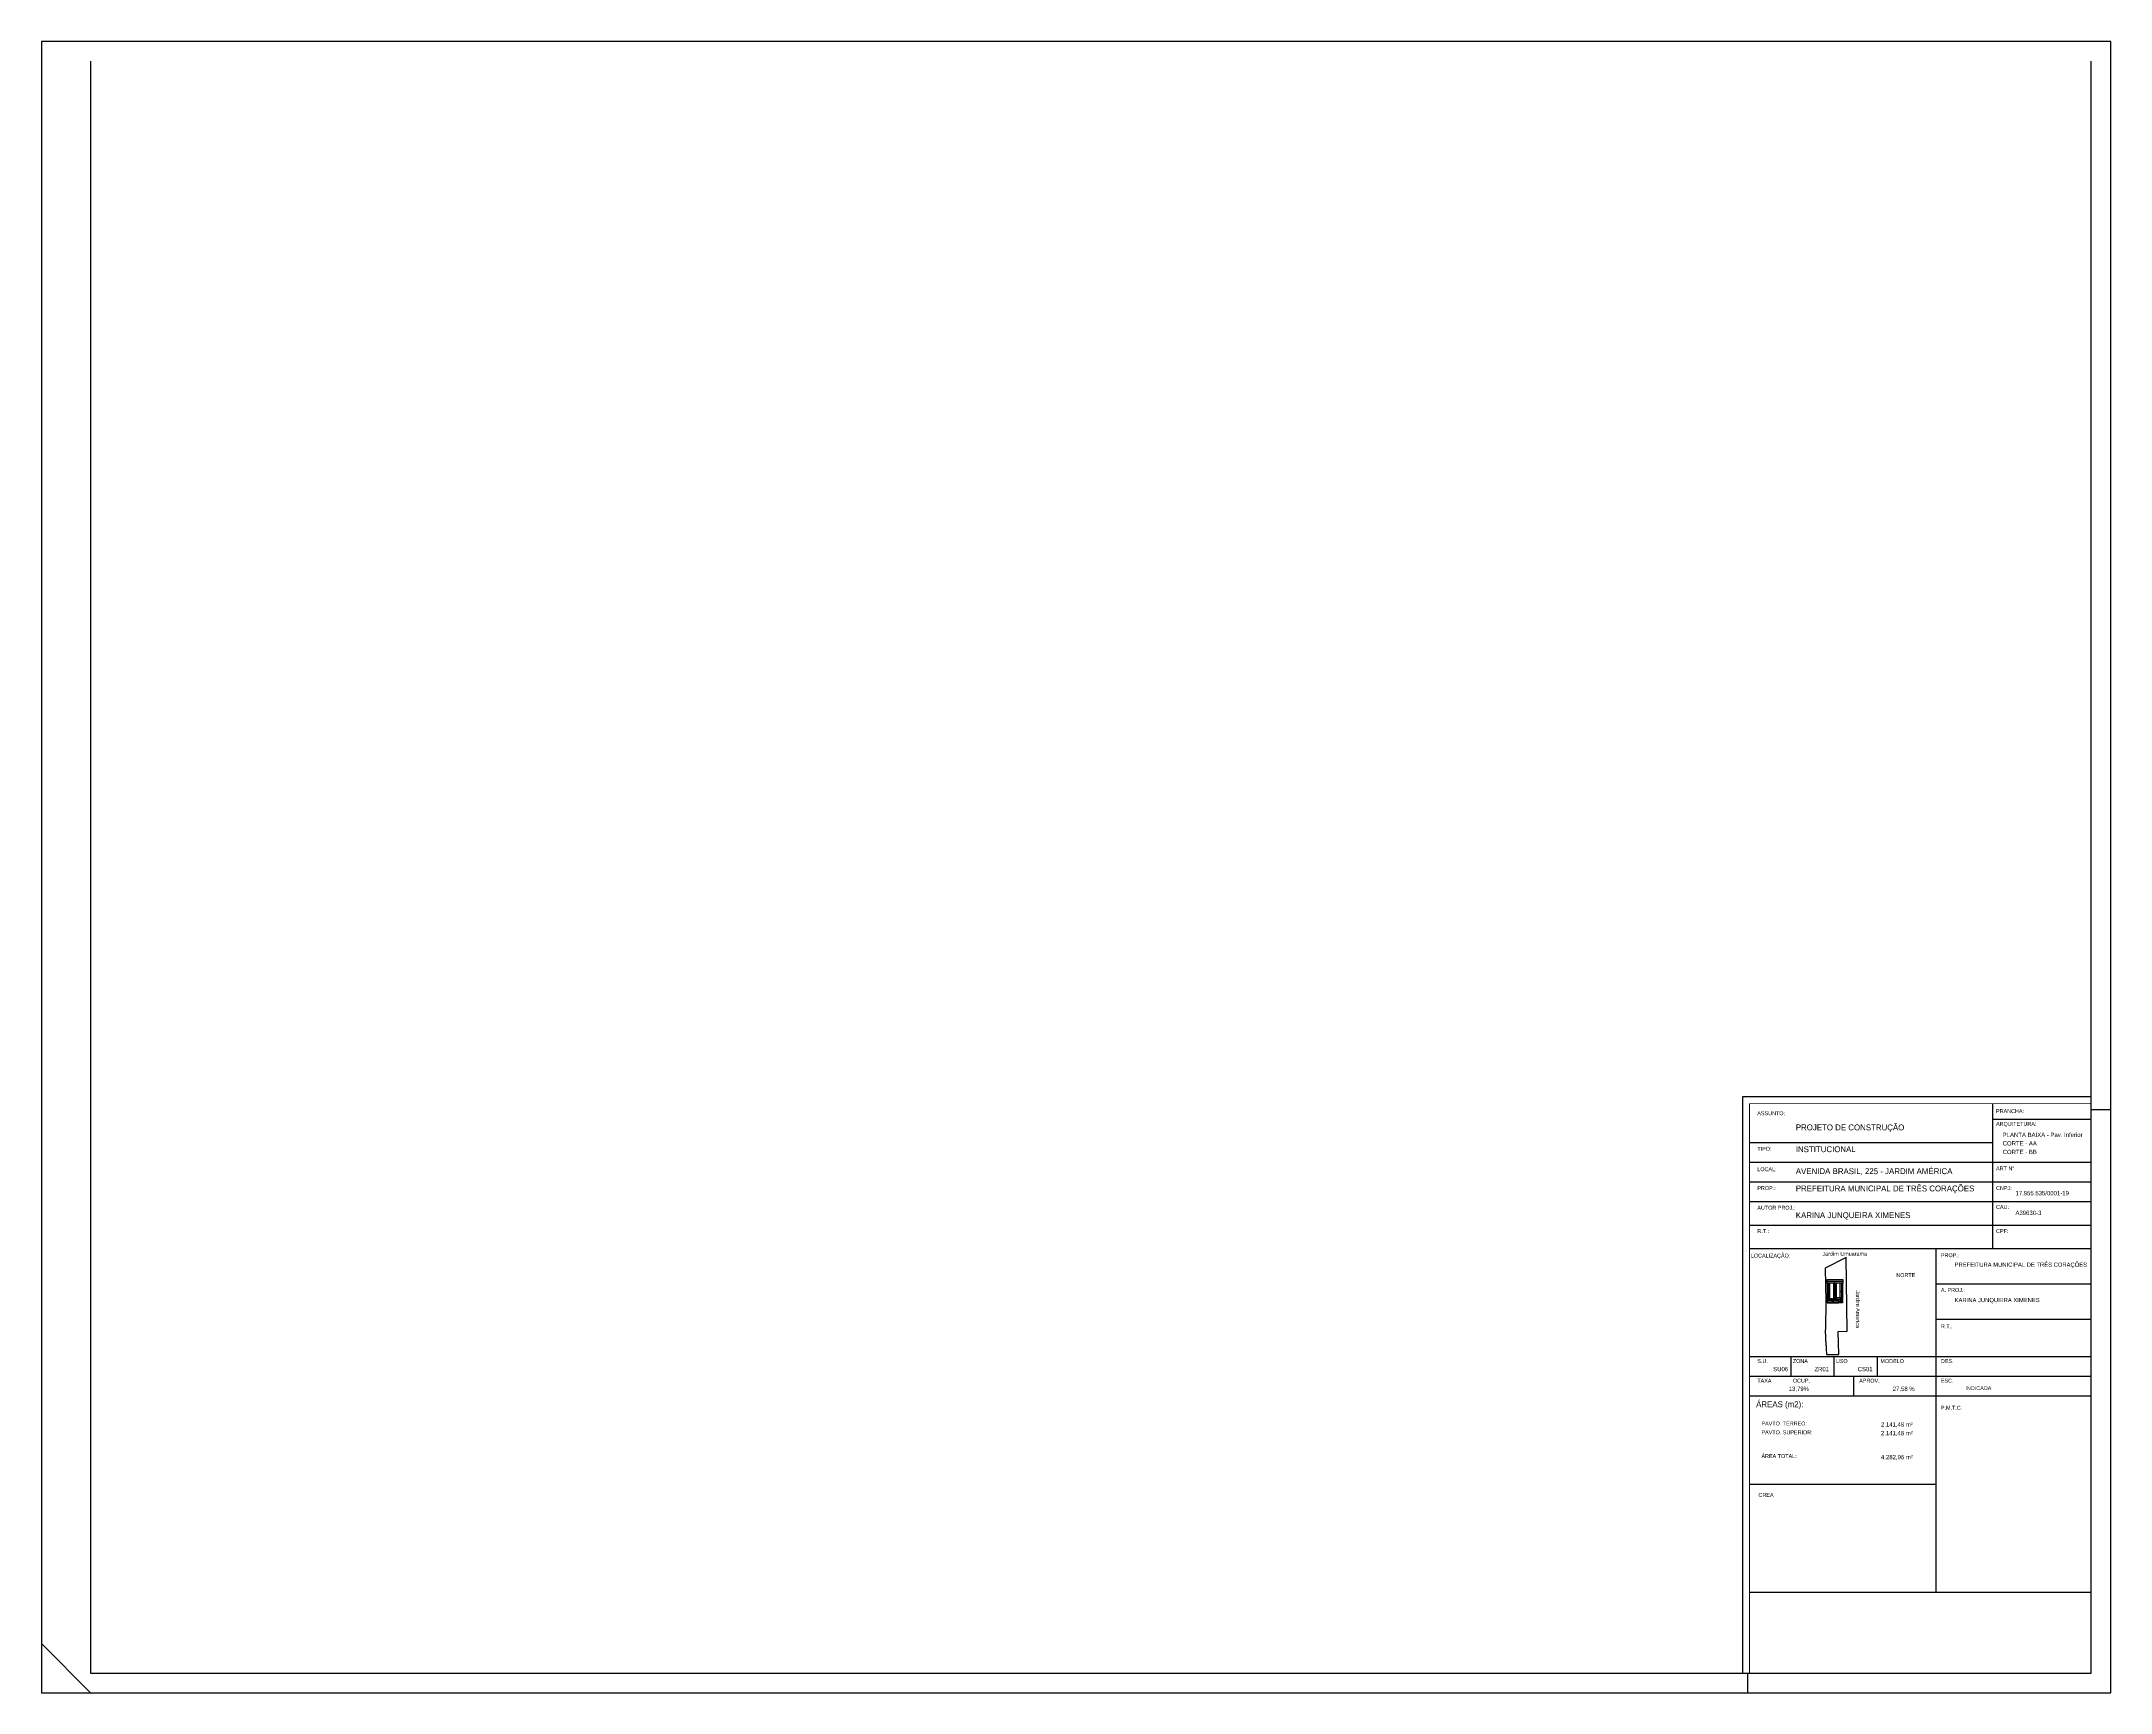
# Model space of a CAD drawing. Header units: metres. Extents: x -999 to 3200, y -1400 to 5056.
# Drawn here: x 1280.5 to 1385.9, y 4702.2 to 4786.3 of the extents above; entities that cross this region are included whole.
import ezdxf

# ---------------------------------------------------------------- set-up
doc = ezdxf.new("R2010")
doc.units = ezdxf.units.M
for name, color, linetype, true_color in [('0.4', 7, 'Continuous', 0x000008), ('0.8', 7, 'Continuous', 0x000008), ('1', 7, 'Continuous', 0x000001), ('LINHAS', 7, 'Continuous', 0x000002), ('S2MARGF', 7, 'Continuous', 0x000004), ('S2MARGG', 7, 'Continuous', 0x00000d), ('TEXTO', 7, 'Continuous', 0x000008)]:
    doc.layers.add(name, color=color, linetype=linetype, true_color=true_color)

msp = doc.modelspace()

# ---------------------------------------------------------------- hatches: boundary and pattern name
at = {"layer": '0.4'}
h = msp.add_hatch(dxfattribs=at)
h.set_pattern_fill('ANSI31', color=8)
h.paths.add_polyline_path([(1372.29, 4723.01), (1372.29, 4723.11), (1371.48, 4723.11), (1371.48, 4723.01), (1372.29, 4723.01)])
h.paths.add_polyline_path([(1372.29, 4723.11), (1372.29, 4723.2), (1371.48, 4723.2), (1371.48, 4723.11), (1372.29, 4723.11)])
h.paths.add_polyline_path([(1372.29, 4722.19), (1372.29, 4722.27), (1371.96, 4722.27), (1371.96, 4722.19), (1372.29, 4722.19)])
h.paths.add_polyline_path([(1372.2, 4722.22), (1372.16, 4722.2), (1372.13, 4722.22), (1372.16, 4722.21), (1372.2, 4722.22)])
h.paths.add_polyline_path([(1372.25, 4722.13), (1372.25, 4722.18), (1372.07, 4722.18), (1372.07, 4722.09), (1372.19, 4722.09), (1372.19, 4722.13), (1372.25, 4722.13)])
h.paths.add_polyline_path([(1372.07, 4722.11), (1372.07, 4722.18), (1371.96, 4722.18), (1371.48, 4722.18), (1371.48, 4722.11), (1372.07, 4722.11)])
h.paths.add_polyline_path([(1371.81, 4722.14), (1371.77, 4722.12), (1371.74, 4722.14), (1371.77, 4722.13), (1371.81, 4722.14)])
h.paths.add_polyline_path([(1371.48, 4722.1), (1371.48, 4722.03), (1372.07, 4722.03), (1372.07, 4722.1), (1371.48, 4722.1)])
h.paths.add_polyline_path([(1371.81, 4722.07), (1371.77, 4722.08), (1371.74, 4722.07), (1371.77, 4722.09), (1371.81, 4722.07)])
h.paths.add_polyline_path([(1372.2, 4722.21), (1372.13, 4722.21), (1372.13, 4722.23), (1372.2, 4722.23), (1372.2, 4722.21), (1372.2, 4722.21)])
h.paths.add_polyline_path([(1372.2, 4722.14), (1372.13, 4722.14), (1372.13, 4722.15), (1372.2, 4722.15), (1372.2, 4722.14)])
h.paths.add_polyline_path([(1371.81, 4722.14), (1371.74, 4722.14), (1371.74, 4722.15), (1371.81, 4722.15), (1371.81, 4722.14)])
h.paths.add_polyline_path([(1371.81, 4722.06), (1371.74, 4722.06), (1371.74, 4722.08), (1371.81, 4722.08), (1371.81, 4722.06)])
h.paths.add_polyline_path([(1371.92, 4723.06), (1371.85, 4723.06), (1371.85, 4723.08), (1371.92, 4723.08), (1371.92, 4723.06)])
h.paths.add_polyline_path([(1371.92, 4723.14), (1371.85, 4723.14), (1371.85, 4723.16), (1371.92, 4723.16), (1371.92, 4723.14)])
h = msp.add_hatch(dxfattribs=at)
h.set_pattern_fill('ANSI31', color=8)
h.paths.add_polyline_path([(1372.29, 4722.27), (1372.29, 4723.01), (1372.22, 4723.01), (1372.22, 4722.27), (1372.29, 4722.27)])
h.paths.add_polyline_path([(1372.25, 4722.63), (1372.24, 4722.6), (1372.25, 4722.56), (1372.23, 4722.6), (1372.25, 4722.63)])
h.paths.add_polyline_path([(1372.21, 4722.27), (1372.21, 4723.01), (1372.14, 4723.01), (1372.14, 4722.27), (1372.21, 4722.27)])
h.paths.add_polyline_path([(1372.18, 4722.63), (1372.2, 4722.6), (1372.18, 4722.56), (1372.19, 4722.6), (1372.18, 4722.63)])
h.paths.add_polyline_path([(1371.96, 4722.18), (1371.96, 4723.01), (1371.89, 4723.01), (1371.89, 4722.18), (1371.96, 4722.18)])
h.paths.add_polyline_path([(1371.92, 4722.56), (1371.9, 4722.6), (1371.92, 4722.63), (1371.91, 4722.6), (1371.92, 4722.56)])
h.paths.add_polyline_path([(1371.88, 4722.18), (1371.88, 4723.01), (1371.81, 4723.01), (1371.81, 4722.18), (1371.88, 4722.18)])
h.paths.add_polyline_path([(1371.85, 4722.56), (1371.86, 4722.6), (1371.85, 4722.63), (1371.87, 4722.6), (1371.85, 4722.56)])
h.paths.add_polyline_path([(1371.62, 4722.18), (1371.62, 4723.01), (1371.55, 4723.01), (1371.55, 4722.18), (1371.62, 4722.18)])
h.paths.add_polyline_path([(1371.59, 4722.56), (1371.57, 4722.6), (1371.59, 4722.63), (1371.58, 4722.6), (1371.59, 4722.56)])
h.paths.add_polyline_path([(1371.55, 4722.18), (1371.55, 4723.01), (1371.48, 4723.01), (1371.48, 4722.18), (1371.55, 4722.18)])
h.paths.add_polyline_path([(1371.52, 4722.56), (1371.53, 4722.6), (1371.52, 4722.63), (1371.54, 4722.6), (1371.52, 4722.56)])
h.paths.add_polyline_path([(1372.27, 4722.03), (1372.27, 4722.13), (1372.19, 4722.13), (1372.19, 4722.06), (1372.19, 4722.05), (1372.19, 4722.05), (1372.19, 4722.05), (1372.19, 4722.05), (1372.19, 4722.04), (1372.2, 4722.04), (1372.2, 4722.04), (1372.2, 4722.04), (1372.2, 4722.04), (1372.2, 4722.03), (1372.2, 4722.03), (1372.21, 4722.03), (1372.21, 4722.03), (1372.21, 4722.03), (1372.21, 4722.03), (1372.22, 4722.03), (1372.22, 4722.03), (1372.27, 4722.03)])
h.paths.add_polyline_path([(1372.23, 4722.1), (1372.22, 4722.08), (1372.23, 4722.06), (1372.22, 4722.08), (1372.23, 4722.1)])
h.paths.add_polyline_path([(1372.24, 4722.63), (1372.24, 4722.56), (1372.26, 4722.56), (1372.26, 4722.63), (1372.24, 4722.63)])
h.paths.add_polyline_path([(1372.16, 4722.63), (1372.16, 4722.56), (1372.18, 4722.56), (1372.18, 4722.63), (1372.16, 4722.63)])
h.paths.add_polyline_path([(1371.92, 4722.63), (1371.92, 4722.56), (1371.94, 4722.56), (1371.94, 4722.63), (1371.92, 4722.63)])
h.paths.add_polyline_path([(1371.84, 4722.63), (1371.84, 4722.56), (1371.86, 4722.56), (1371.86, 4722.63), (1371.84, 4722.63), (1371.84, 4722.63)])
h.paths.add_polyline_path([(1371.58, 4722.63), (1371.58, 4722.56), (1371.6, 4722.56), (1371.6, 4722.63), (1371.58, 4722.63)])
h.paths.add_polyline_path([(1371.5, 4722.63), (1371.5, 4722.56), (1371.52, 4722.56), (1371.52, 4722.63), (1371.5, 4722.63), (1371.5, 4722.63)])
h.paths.add_polyline_path([(1372.22, 4722.1), (1372.22, 4722.06), (1372.24, 4722.06), (1372.24, 4722.1), (1372.22, 4722.1), (1372.22, 4722.1)])
at = {"layer": '0.8'}
h = msp.add_hatch(dxfattribs=at)
h.set_pattern_fill('ANSI31', color=8)
h.paths.add_polyline_path([(1371.75, 4722.23), (1371.69, 4722.23), (1371.69, 4722.18), (1371.75, 4722.18), (1371.75, 4722.23)])
h.paths.add_polyline_path([(1371.74, 4722.21), (1371.7, 4722.21), (1371.7, 4722.22), (1371.74, 4722.22), (1371.74, 4722.21), (1371.74, 4722.21)])
at = {"layer": '1'}
h = msp.add_hatch(color=8, dxfattribs=at)
h.dxf.hatch_style = 1
h.paths.add_polyline_path([(1371.88, 4723.13), (1371.85, 4723.14), (1371.88, 4723.13), (1371.92, 4723.14), (1371.88, 4723.13)])
h = msp.add_hatch(color=8, dxfattribs=at)
h.dxf.hatch_style = 1
h.paths.add_polyline_path([(1371.88, 4723.09), (1371.85, 4723.08), (1371.88, 4723.09), (1371.92, 4723.08), (1371.88, 4723.09)])
h = msp.add_hatch(color=8, dxfattribs=at)
h.dxf.hatch_style = 1
h.paths.add_polyline_path([(1371.53, 4722.6), (1371.52, 4722.56), (1371.54, 4722.6), (1371.52, 4722.63), (1371.53, 4722.6)])
h = msp.add_hatch(color=8, dxfattribs=at)
h.dxf.hatch_style = 1
h.paths.add_polyline_path([(1371.58, 4722.6), (1371.59, 4722.56), (1371.57, 4722.6), (1371.59, 4722.63), (1371.58, 4722.6)])
h = msp.add_hatch(color=8, dxfattribs=at)
h.dxf.hatch_style = 1
h.paths.add_polyline_path([(1371.72, 4722.2), (1371.7, 4722.21), (1371.72, 4722.2), (1371.74, 4722.21), (1371.72, 4722.2)])
h = msp.add_hatch(color=8, dxfattribs=at)
h.dxf.hatch_style = 1
h.paths.add_polyline_path([(1371.77, 4722.13), (1371.74, 4722.14), (1371.77, 4722.12), (1371.81, 4722.14), (1371.77, 4722.13)])
h = msp.add_hatch(color=8, dxfattribs=at)
h.dxf.hatch_style = 1
h.paths.add_polyline_path([(1371.77, 4722.08), (1371.74, 4722.07), (1371.77, 4722.09), (1371.81, 4722.07), (1371.77, 4722.08)])
h = msp.add_hatch(color=8, dxfattribs=at)
h.dxf.hatch_style = 1
h.paths.add_polyline_path([(1371.86, 4722.6), (1371.85, 4722.56), (1371.87, 4722.6), (1371.85, 4722.63), (1371.86, 4722.6)])
h = msp.add_hatch(color=8, dxfattribs=at)
h.dxf.hatch_style = 1
h.paths.add_polyline_path([(1371.91, 4722.6), (1371.92, 4722.56), (1371.9, 4722.6), (1371.92, 4722.63), (1371.91, 4722.6)])
h = msp.add_hatch(color=8, dxfattribs=at)
h.dxf.hatch_style = 1
h.paths.add_polyline_path([(1372.16, 4722.21), (1372.13, 4722.22), (1372.16, 4722.2), (1372.2, 4722.22), (1372.16, 4722.21)])
h = msp.add_hatch(color=8, dxfattribs=at)
h.dxf.hatch_style = 1
h.paths.add_polyline_path([(1372.16, 4722.16), (1372.13, 4722.15), (1372.16, 4722.17), (1372.2, 4722.15), (1372.16, 4722.16)])
h = msp.add_hatch(color=8, dxfattribs=at)
h.dxf.hatch_style = 1
h.paths.add_polyline_path([(1372.19, 4722.6), (1372.18, 4722.56), (1372.2, 4722.6), (1372.18, 4722.63), (1372.19, 4722.6)])
h = msp.add_hatch(color=8, dxfattribs=at)
h.dxf.hatch_style = 1
h.paths.add_polyline_path([(1372.22, 4722.08), (1372.23, 4722.06), (1372.22, 4722.08), (1372.23, 4722.1), (1372.22, 4722.08)])
h = msp.add_hatch(color=8, dxfattribs=at)
h.dxf.hatch_style = 1
h.paths.add_polyline_path([(1372.24, 4722.6), (1372.25, 4722.56), (1372.23, 4722.6), (1372.25, 4722.63), (1372.24, 4722.6)])

# ---------------------------------------------------------------- linework, layer by layer
at = {"layer": '1', "color": 8}
for p, q in [((1371.48, 4723.21), (1372.29, 4723.21)), ((1371.48, 4723.01), (1371.48, 4723.21)), ((1371.48, 4723.2), (1372.29, 4723.2)), ((1371.48, 4723.01), (1371.48, 4723.2)), ((1372.29, 4723.11), (1371.48, 4723.11)), ((1372.29, 4723.11), (1371.48, 4723.11)), ((1372.29, 4723.11), (1371.48, 4723.11)), ((1371.62, 4723.01), (1371.48, 4723.01)), ((1371.48, 4723.01), (1371.48, 4722.18)), ((1372.29, 4723.01), (1371.48, 4723.01)), ((1372.29, 4723.01), (1371.48, 4723.01)), ((1371.55, 4723.01), (1371.55, 4722.18)), ((1371.55, 4723.01), (1371.55, 4722.18)), ((1371.55, 4723.01), (1371.55, 4722.18)), ((1371.62, 4722.18), (1371.62, 4723.01)), ((1371.96, 4723.01), (1371.81, 4723.01)), ((1371.81, 4723.01), (1371.81, 4722.18)), ((1371.85, 4723.08), (1371.88, 4723.09)), ((1371.88, 4723.01), (1371.88, 4722.18)), ((1371.89, 4723.01), (1371.89, 4722.18)), ((1371.89, 4723.01), (1371.89, 4722.18)), ((1371.96, 4722.18), (1371.96, 4723.01)), ((1372.29, 4723.01), (1372.14, 4723.01)), ((1372.14, 4723.01), (1372.14, 4722.27)), ((1372.21, 4723.01), (1372.21, 4722.27)), ((1372.21, 4723.01), (1372.21, 4722.27)), ((1372.22, 4723.01), (1372.22, 4722.27)), ((1372.29, 4723.21), (1372.29, 4723.01)), ((1372.29, 4723.2), (1372.29, 4723.01)), ((1372.29, 4722.27), (1372.29, 4723.01)), ((1372.07, 4722.11), (1371.48, 4722.11)), ((1372.07, 4722.1), (1371.48, 4722.1)), ((1372.07, 4722.1), (1371.48, 4722.1)), ((1371.53, 4722.6), (1371.52, 4722.63)), ((1371.54, 4722.6), (1371.52, 4722.63)), ((1371.52, 4722.56), (1371.53, 4722.6)), ((1371.54, 4722.6), (1371.52, 4722.56)), ((1371.57, 4722.6), (1371.59, 4722.63)), ((1371.57, 4722.6), (1371.59, 4722.56)), ((1371.58, 4722.6), (1371.59, 4722.63)), ((1371.59, 4722.56), (1371.58, 4722.6)), ((1371.68, 4722.23), (1371.76, 4722.23)), ((1371.68, 4722.18), (1371.68, 4722.23)), ((1371.69, 4722.23), (1371.75, 4722.23)), ((1371.69, 4722.18), (1371.69, 4722.23)), ((1371.7, 4722.21), (1371.72, 4722.2)), ((1371.72, 4722.2), (1371.7, 4722.21)), ((1371.72, 4722.2), (1371.74, 4722.21)), ((1371.72, 4722.2), (1371.74, 4722.21)), ((1371.74, 4722.14), (1371.77, 4722.13)), ((1371.77, 4722.12), (1371.74, 4722.14)), ((1371.77, 4722.09), (1371.74, 4722.07)), ((1371.74, 4722.07), (1371.77, 4722.08)), ((1371.75, 4722.18), (1371.75, 4722.23)), ((1371.76, 4722.18), (1371.76, 4722.23)), ((1371.77, 4722.13), (1371.81, 4722.14)), ((1371.77, 4722.12), (1371.81, 4722.14)), ((1371.77, 4722.09), (1371.81, 4722.07)), ((1371.77, 4722.08), (1371.81, 4722.07)), ((1371.86, 4722.6), (1371.85, 4722.63)), ((1371.87, 4722.6), (1371.85, 4722.63)), ((1371.85, 4722.56), (1371.86, 4722.6)), ((1371.87, 4722.6), (1371.85, 4722.56)), ((1371.9, 4722.6), (1371.92, 4722.63)), ((1371.9, 4722.6), (1371.92, 4722.56)), ((1371.91, 4722.6), (1371.92, 4722.63)), ((1371.92, 4722.56), (1371.91, 4722.6)), ((1371.96, 4722.27), (1371.96, 4722.18)), ((1372.29, 4722.27), (1371.96, 4722.27)), ((1372.29, 4722.27), (1371.96, 4722.27)), ((1372.29, 4722.19), (1371.96, 4722.19)), ((1371.96, 4722.18), (1372.07, 4722.18)), ((1372.25, 4722.18), (1371.96, 4722.18)), ((1372.07, 4722.18), (1372.07, 4722.09)), ((1372.25, 4722.18), (1372.07, 4722.18)), ((1372.07, 4722.09), (1372.19, 4722.09)), ((1372.07, 4722.09), (1372.19, 4722.09)), ((1372.22, 4722.03), (1372.07, 4722.03)), ((1372.22, 4722.02), (1372.07, 4722.02)), ((1372.13, 4722.22), (1372.16, 4722.21)), ((1372.16, 4722.2), (1372.13, 4722.22)), ((1372.16, 4722.17), (1372.13, 4722.15)), ((1372.13, 4722.15), (1372.16, 4722.16)), ((1372.16, 4722.21), (1372.2, 4722.22)), ((1372.16, 4722.2), (1372.2, 4722.22)), ((1372.16, 4722.17), (1372.2, 4722.15)), ((1372.16, 4722.16), (1372.2, 4722.15)), ((1372.19, 4722.6), (1372.18, 4722.63)), ((1372.2, 4722.6), (1372.18, 4722.63)), ((1372.18, 4722.56), (1372.19, 4722.6)), ((1372.2, 4722.6), (1372.18, 4722.56)), ((1372.19, 4722.06), (1372.19, 4722.13)), ((1372.19, 4722.06), (1372.19, 4722.13)), ((1372.19, 4722.13), (1372.27, 4722.13)), ((1372.19, 4722.09), (1372.19, 4722.13)), ((1372.19, 4722.13), (1372.25, 4722.13)), ((1372.19, 4722.09), (1372.19, 4722.06)), ((1372.22, 4722.08), (1372.23, 4722.1)), ((1372.22, 4722.08), (1372.23, 4722.1)), ((1372.23, 4722.06), (1372.22, 4722.08)), ((1372.22, 4722.08), (1372.23, 4722.06)), ((1372.23, 4722.6), (1372.25, 4722.63)), ((1372.23, 4722.6), (1372.25, 4722.56)), ((1372.24, 4722.6), (1372.25, 4722.63)), ((1372.25, 4722.56), (1372.24, 4722.6)), ((1372.25, 4722.13), (1372.25, 4722.18)), ((1372.25, 4722.18), (1372.29, 4722.18)), ((1372.26, 4722.13), (1372.26, 4722.18)), ((1372.26, 4722.18), (1372.29, 4722.18)), ((1372.26, 4722.13), (1372.27, 4722.13)), ((1372.29, 4722.18), (1372.29, 4722.27)), ((1372.29, 4722.18), (1372.29, 4722.27))]:
    msp.add_line(p, q, dxfattribs=at)
at = {"layer": '1', "color": 1}
msp.add_lwpolyline([(1371.45, 4719.38), (1372.08, 4719.39), (1372.04, 4720.56), (1372.51, 4720.57), (1372.45, 4724.33), (1371.39, 4723.78), (1371.42, 4722.09), (1371.41, 4720.67), (1371.4, 4720.66), (1371.4, 4720.65), (1371.39, 4720.63), (1371.39, 4720.61), (1371.39, 4720.6), (1371.39, 4720.58), (1371.39, 4720.57), (1371.39, 4720.55), (1371.39, 4720.54), (1371.39, 4720.52), (1371.39, 4720.51), (1371.39, 4720.49), (1371.39, 4720.48), (1371.39, 4720.46), (1371.39, 4720.45), (1371.39, 4720.45), (1371.4, 4720.43), (1371.4, 4720.42), (1371.4, 4720.4), (1371.4, 4720.37), (1371.4, 4720.36), (1371.4, 4720.34), (1371.4, 4720.33), (1371.4, 4720.31), (1371.4, 4720.3), (1371.4, 4720.28), (1371.4, 4720.27), (1371.4, 4720.25), (1371.4, 4720.24), (1371.41, 4720.22), (1371.41, 4720.21), (1371.41, 4720.19), (1371.41, 4720.17), (1371.41, 4720.16), (1371.41, 4720.14), (1371.41, 4720.13), (1371.41, 4720.11), (1371.41, 4720.1), (1371.41, 4720.08), (1371.41, 4720.07), (1371.41, 4720.05), (1371.42, 4720.04), (1371.42, 4720.02), (1371.42, 4720.01), (1371.42, 4719.99), (1371.42, 4719.98), (1371.42, 4719.96), (1371.42, 4719.95), (1371.42, 4719.93), (1371.42, 4719.92), (1371.42, 4719.9), (1371.42, 4719.89), (1371.42, 4719.87), (1371.42, 4719.86), (1371.43, 4719.84), (1371.43, 4719.83), (1371.43, 4719.81), (1371.43, 4719.8), (1371.43, 4719.78), (1371.43, 4719.77), (1371.43, 4719.75), (1371.43, 4719.74), (1371.43, 4719.72), (1371.43, 4719.69), (1371.45, 4719.38)], dxfattribs=at)
at = {"layer": '1', "color": 8}
for points in [[(1371.63, 4723.01), (1371.48, 4723.01), (1371.48, 4722.18), (1371.63, 4722.18), (1371.63, 4723.01)], [(1371.96, 4723.01), (1371.96, 4723.01), (1371.81, 4723.01), (1371.81, 4722.18), (1371.96, 4722.18), (1371.96, 4723.01)], [(1371.96, 4722.18), (1371.48, 4722.18), (1371.48, 4722.02), (1372.05, 4722.02), (1372.07, 4722.02), (1372.07, 4722.18), (1371.96, 4722.18)], [(1372.27, 4722.13), (1372.27, 4722.02), (1372.22, 4722.02)], [(1372.27, 4722.13), (1372.27, 4722.03), (1372.22, 4722.03)], [(1372.27, 4722.03), (1372.22, 4722.03)]]:
    msp.add_lwpolyline(points, dxfattribs=at)
for points in [[(1372.29, 4722.27), (1372.29, 4723.01), (1372.14, 4723.01), (1372.14, 4722.27)], [(1371.96, 4722.18), (1371.48, 4722.18), (1371.48, 4722.03), (1372.05, 4722.03), (1372.07, 4722.03), (1372.07, 4722.18)]]:
    msp.add_lwpolyline(points, close=True, dxfattribs=at)
for radius in [0.0336, 0.0312, 0.0297]:
    msp.add_arc((1372.22, 4722.06), radius, 180, 270, dxfattribs=at)
at = {"layer": 'LINHAS', "color": 7}
for p, q in [((1384.93, 4732.51), (1367.18, 4732.51)), ((1367.18, 4732.51), (1367.18, 4703.16)), ((1379.93, 4724.76), (1379.93, 4732.16)), ((1384.93, 4731.36), (1379.93, 4731.36)), ((1379.93, 4730.16), (1367.53, 4730.16)), ((1384.93, 4729.16), (1367.53, 4729.16)), ((1384.93, 4728.16), (1367.53, 4728.16)), ((1384.93, 4727.16), (1367.53, 4727.16)), ((1384.93, 4725.96), (1367.53, 4725.96)), ((1384.93, 4724.76), (1367.53, 4724.76)), ((1377.03, 4724.76), (1377.03, 4707.26)), ((1384.93, 4722.96), (1377.03, 4722.96)), ((1384.93, 4721.16), (1377.03, 4721.16)), ((1384.93, 4719.26), (1367.53, 4719.26)), ((1369.63, 4719.26), (1369.63, 4718.26)), ((1371.83, 4719.26), (1371.83, 4718.26)), ((1374.03, 4719.26), (1374.03, 4718.26)), ((1384.93, 4718.26), (1367.53, 4718.26)), ((1372.83, 4718.26), (1372.83, 4717.26)), ((1384.93, 4717.26), (1367.53, 4717.26)), ((1377.03, 4712.76), (1367.53, 4712.76)), ((1384.93, 4707.26), (1367.53, 4707.26))]:
    msp.add_line(p, q, dxfattribs=at)
for points in [[(1367.53, 4732.16, 0.04, 0.04, 0), (1367.53, 4703.16, 0.04, 0.04, 0)], [(1384.93, 4732.16, 0.04, 0.04, 0), (1367.53, 4732.16, 0.04, 0.04, 0)]]:
    msp.add_lwpolyline(points, format="xyseb", dxfattribs=at)
at = {"layer": 'S2MARGF', "color": 4}
for p, q in [((1384.93, 4731.86), (1385.93, 4731.86)), ((1283.03, 4702.16), (1280.53, 4704.66)), ((1367.43, 4703.16), (1367.43, 4702.16))]:
    msp.add_line(p, q, dxfattribs=at)
msp.add_lwpolyline([(1280.53, 4702.16), (1385.93, 4702.16), (1385.93, 4786.26), (1280.53, 4786.26)], close=True, dxfattribs=at)
at = {"layer": 'S2MARGG', "color": 13}
for p, q in [((1283.03, 4785.26), (1283.03, 4703.16)), ((1384.93, 4703.16), (1384.93, 4785.26)), ((1283.03, 4703.16), (1384.93, 4703.16))]:
    msp.add_line(p, q, dxfattribs=at)

# ---------------------------------------------------------------- texts
at = {"color": 7}
for s, p in [('17.955.535/0001-19', (1381.08, 4727.49)), ('A39630-3', (1381.08, 4726.49))]:
    msp.add_text(s, height=0.22, dxfattribs=at).set_placement(p)
at = {"layer": '1', "color": 8}
for insert, char_height, width, attachment_point, rotation in [((1371.88, 4723.14), 0.00565, 0.0982, 2, 180), ((1371.88, 4723.08), 0.00565, 0.0982, 8, 180), ((1371.52, 4722.6), 0.00565, 0.0982, 2, 270), ((1371.58, 4722.6), 0.00565, 0.0982, 8, 270), ((1371.72, 4722.21), 0.00285, 0.0495, 2, 180), ((1371.77, 4722.14), 0.00565, 0.0982, 2, 180), ((1371.77, 4722.07), 0.00565, 0.0982, 8, 180), ((1371.85, 4722.6), 0.00565, 0.0982, 2, 270), ((1371.92, 4722.6), 0.00565, 0.0982, 8, 270), ((1372.16, 4722.22), 0.00565, 0.0982, 2, 180), ((1372.16, 4722.15), 0.00565, 0.0982, 8, 180), ((1372.18, 4722.6), 0.00565, 0.0982, 2, 270), ((1372.23, 4722.08), 0.00296, 0.0514, 8, 270), ((1372.24, 4722.6), 0.00565, 0.0982, 8, 270)]:
    msp.add_mtext('TELHA METALICA\\Pi = 10%', dxfattribs=dict(at, insert=insert, char_height=char_height, width=width, attachment_point=attachment_point, rotation=rotation))
at = {"layer": 'TEXTO', "color": 7}
for s, height, p in [('ASSUNTO:', 0.2, (1367.93, 4731.57)), ('PRANCHA:', 0.2, (1380.09, 4731.68)), ('PROJETO DE CONSTRUÇÃO', 0.3, (1369.89, 4730.8)), ('ARQUITETURA:', 0.2, (1380.09, 4731.03)), ('PLANTA BAIXA - Pav. Inferior', 0.22, (1380.43, 4730.46)), ('TIPO:', 0.2, (1367.93, 4729.76)), ('INSTITUCIONAL', 0.3, (1369.89, 4729.69)), ('CORTE - AA ', 0.22, (1380.43, 4730.03)), ('CORTE - BB', 0.22, (1380.43, 4729.59)), ('LOCAL:', 0.2, (1367.93, 4728.72)), ('AVENIDA BRASIL, 225 - JARDIM AMÉRICA', 0.3, (1369.89, 4728.57)), ('ART N%%d', 0.2, (1380.09, 4728.76)), ('PROP.:', 0.2, (1367.93, 4727.76)), ('PREFEITURA MUNICIPAL DE TRÊS CORAÇÕES', 0.3, (1369.89, 4727.69)), ('CNPJ:', 0.2, (1380.09, 4727.76)), ('AUTOR PROJ.:', 0.2, (1367.93, 4726.76)), ('KARINA JUNQUEIRA XIMENES ', 0.3, (1369.89, 4726.33)), ('CAU:', 0.2, (1380.09, 4726.8)), ('R.T.:', 0.2, (1367.93, 4725.57)), ('CPF:', 0.2, (1380.09, 4725.57)), ('LOCALIZAÇÃO:', 0.2, (1367.6, 4724.32)), ('Jardim Umuarama', 0.2, (1371.25, 4724.41, 0)), ('PROP.:', 0.2, (1377.28, 4724.34)), ('PREFEITURA MUNICIPAL DE TRÊS CORAÇÕES', 0.2155, (1377.98, 4723.85)), ('NORTE', 0.2, (1375.01, 4723.33)), ('A. PROJ.:', 0.2, (1377.28, 4722.57)), ('KARINA JUNQUEIRA XIMENES', 0.2155, (1377.98, 4722.05)), ('R.T.:', 0.2, (1377.28, 4720.72)), ('S.U.', 0.2, (1367.93, 4718.95)), ('ZONA', 0.2, (1369.74, 4718.95)), ('USO', 0.2, (1371.93, 4718.95)), ('MODELO', 0.2, (1374.2, 4718.95)), ('DES.', 0.2, (1377.28, 4718.95)), ('TAXA', 0.2, (1367.93, 4717.95)), ('SU06', 0.22, (1368.74, 4718.53)), ('13,79%%%', 0.22, (1369.53, 4717.53)), ('13,79%%%', 0.22, (1369.53, 4717.53)), ('OCUP.', 0.2, (1369.74, 4717.95)), ('ZR01', 0.22, (1370.84, 4718.53)), ('CS01', 0.22, (1373.04, 4718.53)), ('APROV.', 0.2, (1373.12, 4717.95)), ('27,58 %%%', 0.22, (1374.83, 4717.53)), ('ESC.', 0.2, (1377.28, 4717.95)), ('INDICADA', 0.2, (1378.53, 4717.57)), ('ÁREAS (m2):', 0.3, (1367.87, 4716.7)), ('P.M.T.C.', 0.2, (1377.28, 4716.57)), ('PAVTO. TÉRREO:', 0.2, (1368.14, 4715.77)), ('2.141,48 m²', 0.22, (1374.23, 4715.71)), ('PAVTO. SUPERIOR:', 0.2, (1368.14, 4715.32)), ('2.141,48 m²', 0.22, (1374.23, 4715.27)), ('ÁREA TOTAL: ', 0.2, (1368.14, 4714.11)), ('4.282,96 m²', 0.22, (1374.23, 4714.05)), ('CREA', 0.2, (1367.99, 4712.13))]:
    msp.add_text(s, height=height, dxfattribs=at).set_placement(p)
msp.add_text('Jardim America', height=0.2, rotation=270, dxfattribs=at).set_placement((1372.95, 4722.65, 0))

doc.saveas('drawing.dxf')
